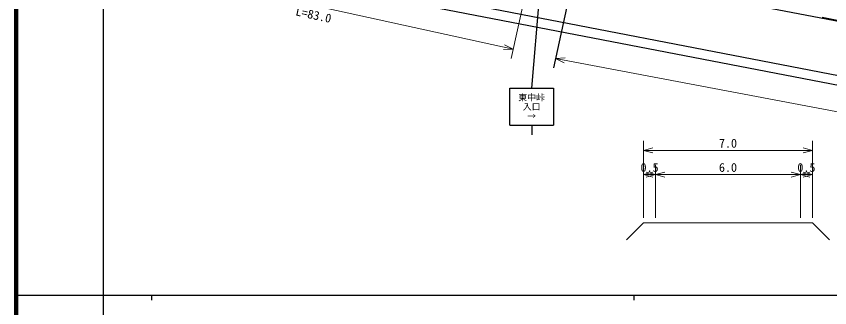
# Model space of a CAD drawing. Units: millimetres, scale not verified, with parts at other scales. Extents: x 40000 to 680000, y 20000 to 380000.
# Drawn here: x 40000 to 208582, y 202409 to 262776 of the extents above; entities that cross this region are included whole.
import ezdxf
from ezdxf.enums import TextEntityAlignment as Align

# ---------------------------------------------------------------- set-up
doc = ezdxf.new("R2010")
doc.units = ezdxf.units.MM
doc.header["$LTSCALE"] = 1000
for name, color, linetype, lineweight in [('M-BGD', 7, 'Continuous', 25), ('M-STR-HTXT', 7, 'Continuous', 13), ('M-STR-STRC', 7, 'Continuous', 25), ('M-TTL', 2, 'Continuous', 140), ('M-TTL-BAND', 7, 'Continuous', 25)]:
    doc.layers.add(name, color=color, linetype=linetype, lineweight=lineweight)
doc.styles.add('@ＭＳ ゴシック', font='')
doc.styles.add('ＭＳ ゴシック', font='')
doc.styles.get('@ＭＳ ゴシック').set_extended_font_data('@MS Gothic')
doc.styles.get('ＭＳ ゴシック').set_extended_font_data('MS Gothic')

msp = doc.modelspace()

# ---------------------------------------------------------------- linework, layer by layer
at = {"layer": 'M-BGD'}
for p, q in [((99259, 283194), (219644, 259939)), ((97121, 272403), (217622, 249126)), ((96733, 270442), (217255, 247161)), ((206988, 262588), (212731, 261478))]:
    msp.add_line(p, q, dxfattribs=at)
at = {"layer": 'M-STR-HTXT'}
for p, q in [((150259, 289178), (142542, 254015)), ((142971, 255968), (61085, 273937)), ((142971, 255968), (141195, 256888)), ((140973, 255877), (142971, 255968)), ((153758, 254174), (151764, 254025)), ((287102, 228396), (151764, 254025)), ((151764, 254025), (153566, 253157)), ((170000, 221000), (170000, 237000)), ((205000, 221000), (205000, 237000)), ((171932, 235518), (170000, 235000)), ((170000, 235000), (205000, 235000)), ((170000, 235000), (171932, 234482)), ((205000, 235000), (203068, 235518)), ((203068, 234482), (205000, 235000)), ((172500, 221000), (172500, 232000)), ((202500, 221000), (202500, 232000)), ((171932, 230518), (170000, 230000)), ((170000, 230000), (172500, 230000)), ((170000, 230000), (171932, 229482)), ((172500, 230000), (170568, 230518)), ((170568, 229482), (172500, 230000)), ((174432, 230518), (172500, 230000)), ((172500, 230000), (202500, 230000)), ((172500, 230000), (174432, 229482)), ((202500, 230000), (200568, 230518)), ((200568, 229482), (202500, 230000)), ((204432, 230518), (202500, 230000)), ((202500, 230000), (205000, 230000)), ((202500, 230000), (204432, 229482)), ((205000, 230000), (203068, 230518)), ((203068, 229482), (205000, 230000)), ((170000, 220000), (166464, 216464)), ((170000, 220000), (172500, 220000)), ((172500, 220000), (202500, 220000)), ((202500, 220000), (205000, 220000)), ((205000, 220000), (208536, 216464))]:
    msp.add_line(p, q, dxfattribs=at)
at = {"layer": 'M-STR-STRC'}
for p, q in [((146813, 247878), (150473, 290155)), ((159264, 288227), (151336, 252072)), ((142313, 247878), (151313, 247878)), ((142313, 240203), (142313, 247878)), ((151313, 247878), (151313, 240203)), ((142313, 240203), (151313, 240203)), ((146813, 240203), (146813, 238203))]:
    msp.add_line(p, q, dxfattribs=at)
at = {"layer": 'M-TTL'}
msp.add_line((40000, 380000), (40000, 20000), dxfattribs=at)
at = {"layer": 'M-TTL-BAND'}
for p, q in [((58000, 370000), (58000, 20000)), ((40000, 205000), (579000, 205000)), ((68000, 205000), (68000, 204000)), ((168000, 205000), (168000, 204000))]:
    msp.add_line(p, q, dxfattribs=at)

# ---------------------------------------------------------------- texts
at = {"layer": 'M-STR-HTXT', "style": '@ＭＳ ゴシック'}
msp.add_text('L=83.0', height=1833, rotation=347.623, dxfattribs=at).set_placement((101814, 263976), align=Align.TOP_CENTER)
at = {"layer": 'M-STR-HTXT', "style": 'ＭＳ ゴシック'}
for s, p in [('7.0', (185625, 235000)), ('0.5', (169375, 230000)), ('6.0', (185625, 230000)), ('0.5', (201875, 230000))]:
    msp.add_text(s, height=1833, dxfattribs=at).set_placement(p, align=Align.BOTTOM_LEFT)
at = {"layer": 'M-STR-STRC', "style": 'ＭＳ ゴシック'}
for s, p in [('東中峠', (146813, 245959)), ('入口', (146813, 244041)), ('→', (146813, 242122))]:
    msp.add_text(s, height=1320, dxfattribs=at).set_placement(p, align=Align.MIDDLE_CENTER)

doc.saveas('drawing.dxf')
